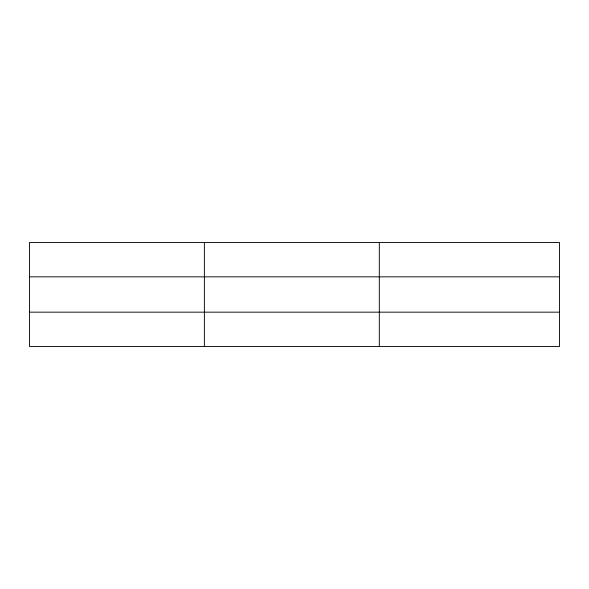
<?xml version="1.0" encoding="UTF-8"?>
<svg xmlns="http://www.w3.org/2000/svg" width="589" height="589" viewBox="0 0 589 589"><rect width="100%" height="100%" fill="white"/><g stroke="black" fill="none" stroke-linecap="round" stroke-linejoin="round"><path stroke-width="0.88" d="M204.383 242.55L204.383 346.45M379.316 242.55L379.316 346.45M559.55 276.837L559.55 242.55L29.45 242.55L29.45 346.45L559.55 346.45L559.55 276.837L29.45 276.837M29.45 312.163L559.55 312.163"/></g></svg>
